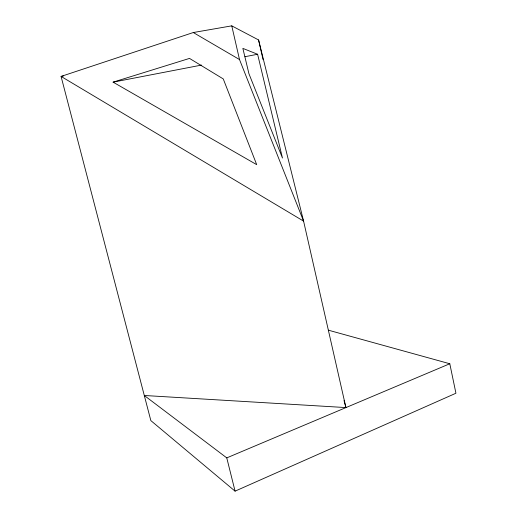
<?xml version="1.0" encoding="UTF-8"?>
<svg xmlns="http://www.w3.org/2000/svg" width="517" height="517" viewBox="0 0 517 517"><rect width="100%" height="100%" fill="white"/><g stroke="black" fill="none" stroke-linecap="round" stroke-linejoin="round"><path stroke-width="0.78" d="M235.073 491.15L226.769 457.881L144.295 395.486L345.938 407.583L303.582 221.121L258.578 39.951L231.765 25.85L193.293 32.532L61.071 76.419L150.848 420.605L235.073 491.15L455.929 393.237L449.796 363.755L328.308 330.163M226.769 457.881L449.796 363.755M113.094 82.145L189.5 58.408L223.266 78.927L256.71 164.658L113.094 82.145L201.54 65.084M244.974 56.702L257.608 54.266L282.463 158.028L248.935 73.705L242.861 48.385L257.608 54.266M63.449 75.98L61.071 76.419L303.582 221.121L239.507 59.552L231.765 25.85M193.293 32.532L239.507 59.552M344.025 400.591L345.938 407.583M258.578 39.951L263.056 59.591"/></g></svg>
